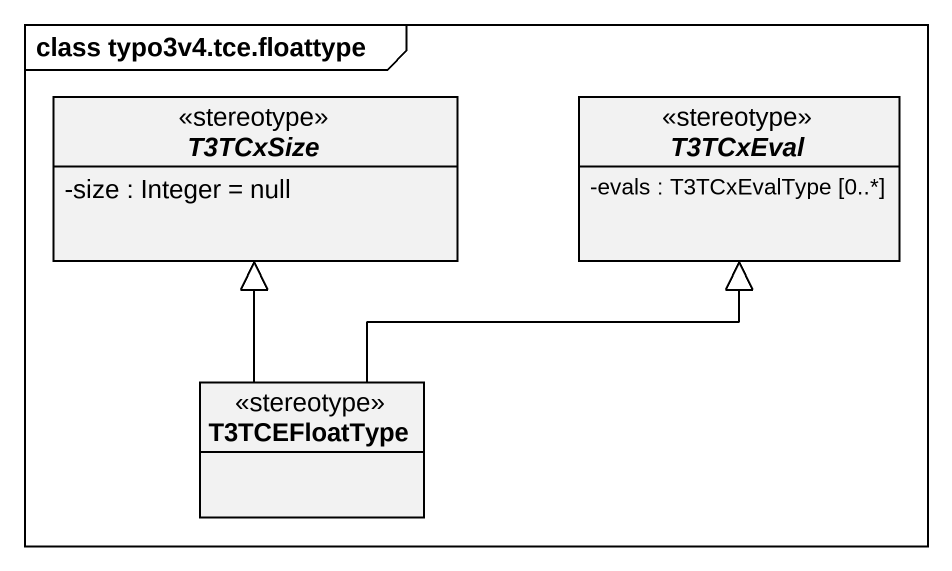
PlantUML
@startuml
mainframe class typo3v4.tce.floattype
hide circle
hide empty members
skinparam classAttributeIconSize 0
abstract class T3TCxSize <<stereotype>> {
  -size : Integer = null
}
abstract class T3TCxEval <<stereotype>> {
  -evals : T3TCxEvalType [0..*]
}
class T3TCEFloatType <<stereotype>>
T3TCEFloatType -up-|> T3TCxSize
T3TCEFloatType -up-|> T3TCxEval
@enduml
